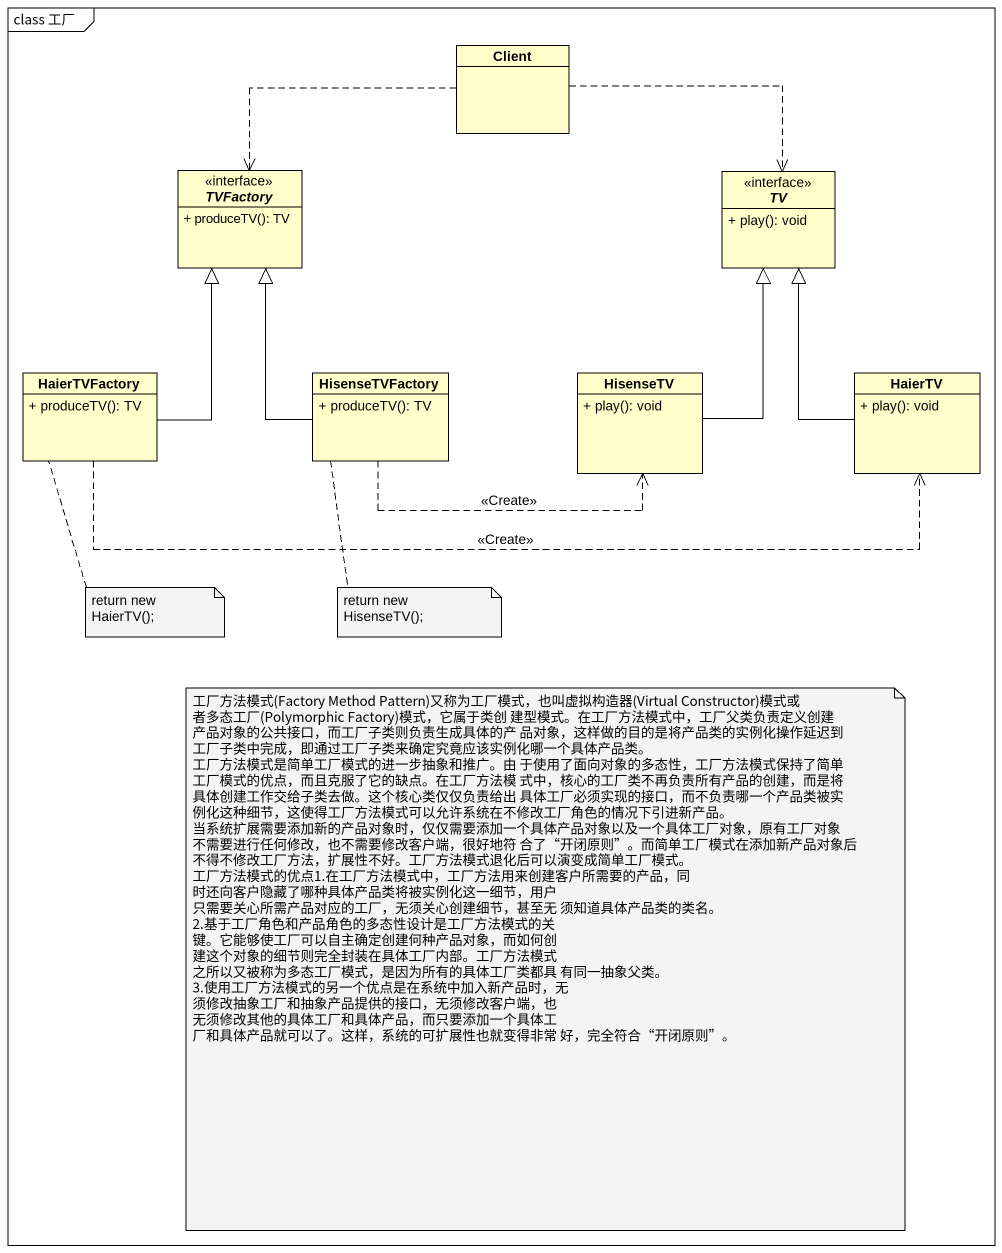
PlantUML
@startuml
mainframe class 工厂
hide circle
hide empty members
skinparam classAttributeIconSize 0
class Client
interface TVFactory {
  + produceTV(): TV
}
interface TV {
  + play(): void
}
class HaierTVFactory {
  + produceTV(): TV
}
class HisenseTVFactory {
  + produceTV(): TV
}
class HisenseTV {
  + play(): void
}
class HaierTV {
  + play(): void
}
Client .left.> TVFactory
Client .right.> TV
HaierTVFactory -up-|> TVFactory
HaierTVFactory .right.> HaierTV : <<Create>>
HisenseTVFactory -up-|> TVFactory
HisenseTVFactory .right.> HisenseTV : <<Create>>
HisenseTV -up-|> TV
HaierTV -up-|> TV
note bottom of HaierTVFactory : return new HaierTV();
note bottom of HisenseTVFactory : return new HisenseTV();
note as N3
  工厂方法模式(Factory Method Pattern)又称为工厂模式，也叫虚拟构造器(Virtual Constructor)模式或 者多态工厂(Polymorphic Factory)模式，它属于类创 建型模式。在工厂方法模式中，工厂父类负责定义创建 产品对象的公共接口，而工厂子类则负责生成具体的产 品对象，这样做的目的是将产品类的实例化操作延迟到 工厂子类中完成，即通过工厂子类来确定究竟应该实例化哪一个具体产品类。
  工厂方法模式是简单工厂模式的进一步抽象和推广。由 于使用了面向对象的多态性，工厂方法模式保持了简单 工厂模式的优点，而且克服了它的缺点。在工厂方法模 式中，核心的工厂类不再负责所有产品的创建，而是将 具体创建工作交给子类去做。这个核心类仅仅负责给出 具体工厂必须实现的接口，而不负责哪一个产品类被实 例化这种细节，这使得工厂方法模式可以允许系统在不修改工厂角色的情况下引进新产品。
  当系统扩展需要添加新的产品对象时，仅仅需要添加一个具体产品对象以及一个具体工厂对象，原有工厂对象 不需要进行任何修改，也不需要修改客户端，很好地符 合了“开闭原则”。而简单工厂模式在添加新产品对象后 不得不修改工厂方法，扩展性不好。工厂方法模式退化后可以演变成简单工厂模式。
  工厂方法模式的优点1.在工厂方法模式中，工厂方法用来创建客户所需要的产品，同 时还向客户隐藏了哪种具体产品类将被实例化这一细节，用户 只需要关心所需产品对应的工厂，无须关心创建细节，甚至无 须知道具体产品类的类名。 2.基于工厂角色和产品角色的多态性设计是工厂方法模式的关 键。它能够使工厂可以自主确定创建何种产品对象，而如何创 建这个对象的细节则完全封装在具体工厂内部。工厂方法模式 之所以又被称为多态工厂模式，是因为所有的具体工厂类都具 有同一抽象父类。 3.使用工厂方法模式的另一个优点是在系统中加入新产品时，无 须修改抽象工厂和抽象产品提供的接口，无须修改客户端，也 无须修改其他的具体工厂和具体产品，而只要添加一个具体工 厂和具体产品就可以了。这样，系统的可扩展性也就变得非常 好，完全符合“开闭原则”。
end note
@enduml
